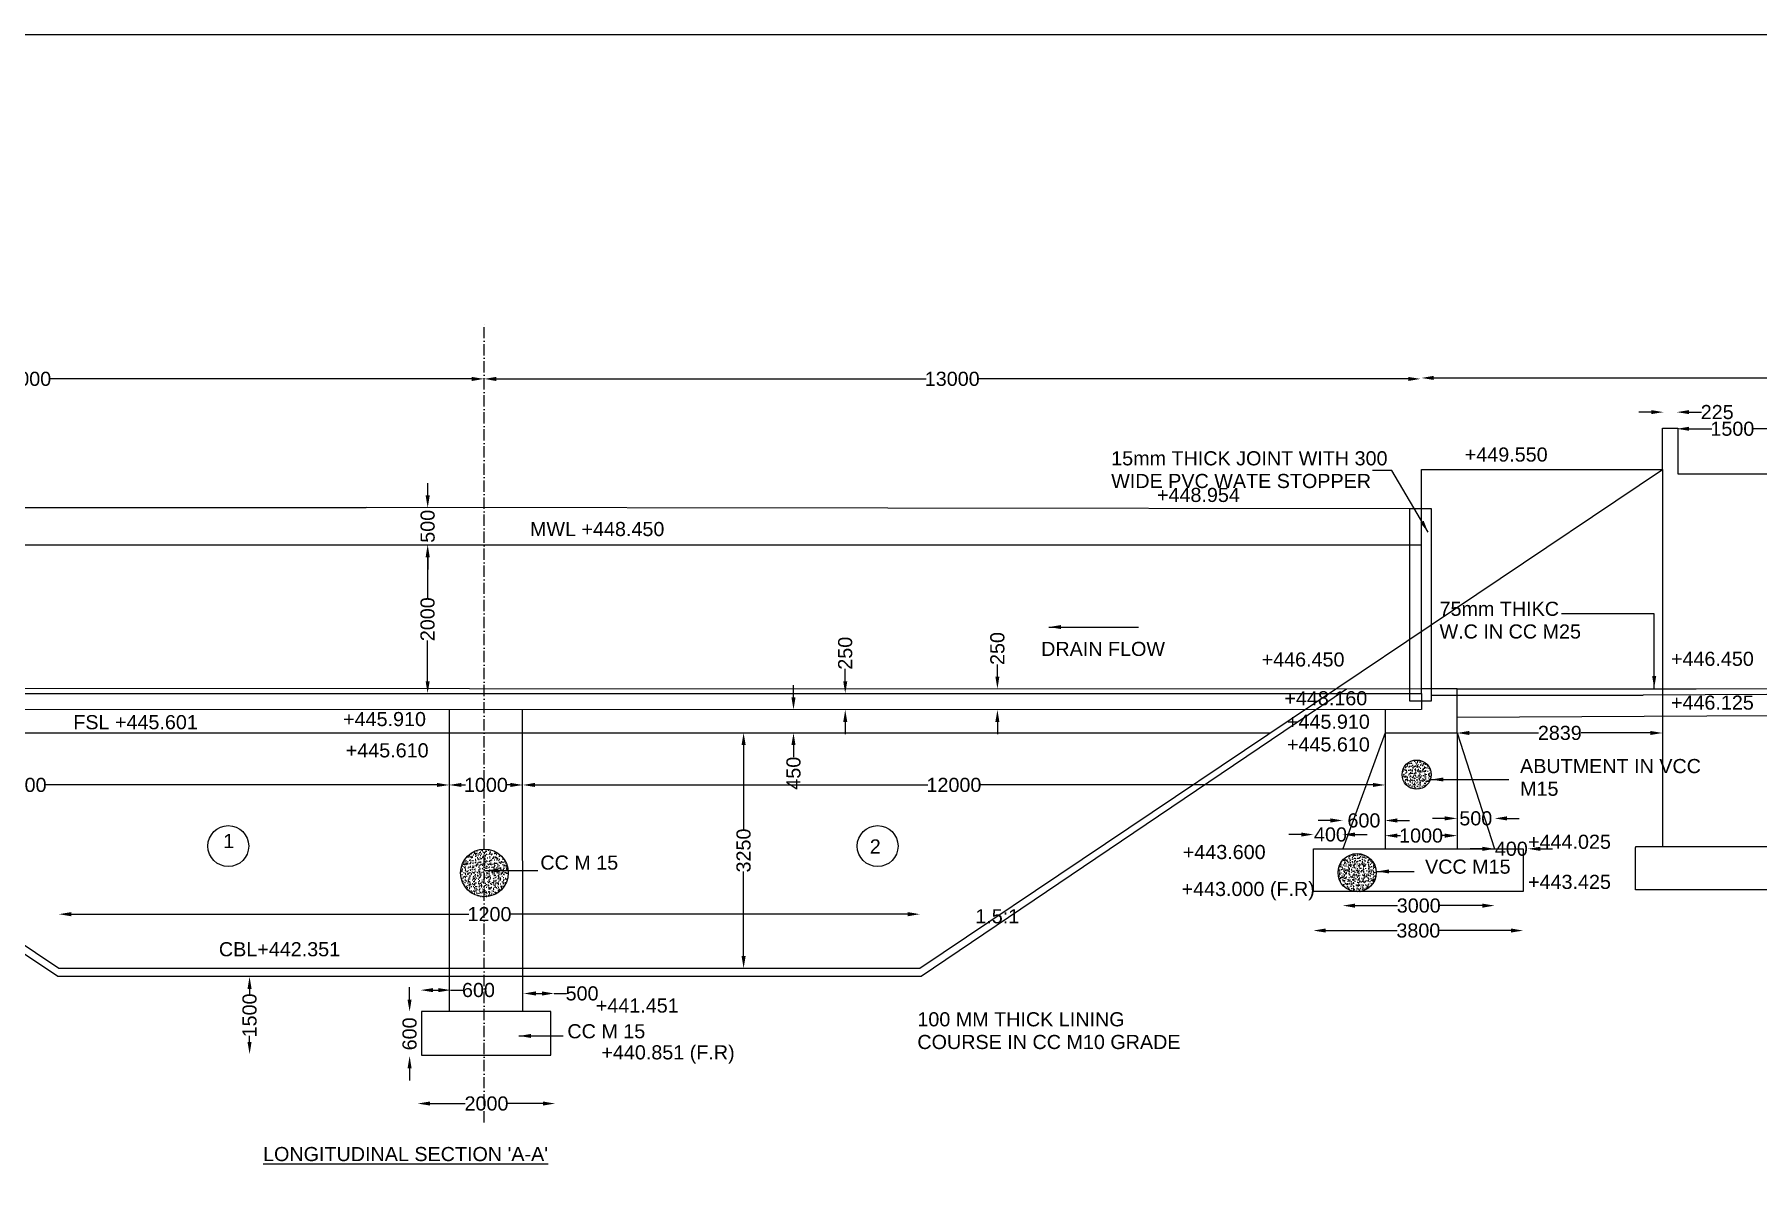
# Model space of a CAD drawing. Header units: millimetres. Extents: x 5757556 to 5765813, y 20979447 to 20984701.
# Drawn here: x 5760973 to 5762802, y 20983472 to 20984701 of the extents above; entities that cross this region are included whole.
import ezdxf

# ---------------------------------------------------------------- set-up
doc = ezdxf.new("R2010")
doc.units = ezdxf.units.MM
doc.header["$MEASUREMENT"] = 0
doc.linetypes.add('ACAD_ISO10W100', pattern=[18, 12, -3, 0, -3])
for name, color, linetype in [('DIMENSIONS', 7, 'Continuous'), ('DRAWING', 7, 'Continuous'), ('TEXT', 7, 'Continuous')]:
    doc.layers.add(name, color=color, linetype=linetype)
doc.styles.get("Standard").update_dxf_attribs({"font": 'arial.ttf', "height": 15})
doc.dimstyles.get("Standard").update_dxf_attribs({"dimtxt": 15, "dimasz": 13, "dimexe": 0.18, "dimexo": 0.0625, "dimgap": 0.09, "dimtad": 0, "dimdec": 0, "dimzin": 0, "dimdsep": 46, "dimtxsty": 'Standard', "dimcen": 0.09, "dimse1": 1, "dimse2": 1, "dimadec": 0, "dimazin": 0, "dimtfac": 1, "dimtdec": 0, "dimtofl": 0, "dimtmove": 0, "dimatfit": 3, "dimfxl": 1, "dimtolj": 1, "dimtzin": 0, "dimarcsym": 0})
pattern_1 = [(50, (0, 0), (7.172601826, -0.6275213498), [0.75, -8.25]), (355, (0, 0), (-1.3875133361, 7.521921337), [0.6, -6.6]), (100.4514, (0.598, -0.052), (5.7850938171, 6.8943954206), [0.6374019, -7.01142112]), (46.1842, (0, 2), (10.6724104863, -1.6551901433), [1.125, -12.375]), (96.6356, (0.889, 1.862), (9.3466270555, 9.741178709), [0.95610288, -10.51713]), (351.1842, (0, 2), (9.3466194513, 9.741186009), [0.9, -9.9]), (21, (1, 1.5), (5.9690705212, -4.0261889067), [0.75, -8.25]), (326, (1, 1.5), (2.4331533192, 7.2515004505), [0.6, -6.6]), (71.4514, (1.4974, 1.1645), (8.4022262858, 3.225304967), [0.6374019, -7.01142112]), (37.5, (0, 0), (0.12159855317, 3.3289385383), [0, -6.52, 0, -6.7, 0, -6.625]), (7.5, (0, 0), (2.6306953744, 3.9441171188), [0, -3.82, 0, -6.37, 0, -2.525]), (327.5, (-2.23, 0), (5.33822436172, -0.22554871734), [0, -2.5, 0, -7.8, 0, -10.35]), (317.5, (-3.23, 0), (5.8318616934, 1.0010498233), [0, -3.25, 0, -5.18, 0, -7.35])]

# ---------------------------------------------------------------- blocks, each defined once
blk = doc.blocks.new('*D12')
at = {"layer": 'Defpoints', "color": 0, "transparency": 16777216}
for p in [(5761450, 20984335), (5760472.5, 20984198.3), (5761450, 20984198.3)]:
    blk.add_point(p, dxfattribs=at)
at = {"layer": 'DIMENSIONS', "color": 0, "lineweight": -2, "transparency": 16777216}
for p, q in [((5760485.5, 20984335), (5760933.7, 20984335)), ((5761437, 20984335), (5760988.8, 20984335))]:
    blk.add_line(p, q, dxfattribs=at)
at = {"layer": 'DIMENSIONS', "color": 0, "transparency": 16777216}
for points in [[(5760485.5, 20984337.1), (5760485.5, 20984332.8), (5760472.5, 20984335)], [(5761437, 20984337.1), (5761437, 20984332.8), (5761450, 20984335)]]:
    blk.add_solid(points, dxfattribs=at)
at = {"layer": 'DIMENSIONS', "color": 0, "transparency": 16777216, "insert": (5760961.3, 20984335), "char_height": 15, "attachment_point": 5}
blk.add_mtext('\\A1;13000', dxfattribs=at)
blk = doc.blocks.new('*D13')
at = {"layer": 'Defpoints', "color": 0, "transparency": 16777216}
for p in [(5762444.3, 20984335), (5762444.3, 20984196.9), (5761450, 20984158.7)]:
    blk.add_point(p, dxfattribs=at)
at = {"layer": 'DIMENSIONS', "color": 0, "lineweight": -2, "transparency": 16777216}
for p, q in [((5761463, 20984335), (5761919.6, 20984335)), ((5762431.3, 20984335), (5761974.7, 20984335))]:
    blk.add_line(p, q, dxfattribs=at)
at = {"layer": 'DIMENSIONS', "color": 0, "transparency": 16777216}
for points in [[(5761463, 20984337.1), (5761463, 20984332.8), (5761450, 20984335)], [(5762431.3, 20984337.1), (5762431.3, 20984332.8), (5762444.3, 20984335)]]:
    blk.add_solid(points, dxfattribs=at)
at = {"layer": 'DIMENSIONS', "color": 0, "transparency": 16777216, "insert": (5761947.1, 20984335), "char_height": 15, "attachment_point": 5}
blk.add_mtext('\\A1;13000', dxfattribs=at)
blk = doc.blocks.new('*D14')
at = {"layer": 'Defpoints', "color": 0, "transparency": 16777216}
for p in [(5763532.6, 20984336), (5763532.6, 20984229.6), (5762445.3, 20984224.2)]:
    blk.add_point(p, dxfattribs=at)
at = {"layer": 'DIMENSIONS', "color": 0, "lineweight": -2, "transparency": 16777216}
for p, q in [((5762458.3, 20984336), (5762961.3, 20984336)), ((5763519.6, 20984336), (5763016.5, 20984336))]:
    blk.add_line(p, q, dxfattribs=at)
at = {"layer": 'DIMENSIONS', "color": 0, "transparency": 16777216}
for points in [[(5762458.3, 20984338.2), (5762458.3, 20984333.9), (5762445.3, 20984336)], [(5763519.6, 20984338.2), (5763519.6, 20984333.9), (5763532.6, 20984336)]]:
    blk.add_solid(points, dxfattribs=at)
at = {"layer": 'DIMENSIONS', "color": 0, "transparency": 16777216, "insert": (5762988.9, 20984336), "char_height": 15, "attachment_point": 5}
blk.add_mtext('\\A1;14450', dxfattribs=at)
blk = doc.blocks.new('*D21')
at = {"layer": 'Defpoints', "color": 0, "transparency": 16777216}
for p in [(5762361.7, 20983836), (5762523, 20983836), (5762523, 20983775.7)]:
    blk.add_point(p, dxfattribs=at)
at = {"layer": 'DIMENSIONS', "color": 0, "lineweight": -2, "transparency": 16777216}
for p, q in [((5762374.7, 20983775.7), (5762419.9, 20983775.7)), ((5762510, 20983775.7), (5762464.8, 20983775.7))]:
    blk.add_line(p, q, dxfattribs=at)
at = {"layer": 'DIMENSIONS', "color": 0, "transparency": 16777216}
for points in [[(5762374.7, 20983777.8), (5762374.7, 20983773.5), (5762361.7, 20983775.7)], [(5762510, 20983777.8), (5762510, 20983773.5), (5762523, 20983775.7)]]:
    blk.add_solid(points, dxfattribs=at)
at = {"layer": 'DIMENSIONS', "color": 0, "transparency": 16777216, "insert": (5762442.4, 20983775.7), "char_height": 15, "attachment_point": 5}
blk.add_mtext('\\A1;3000', dxfattribs=at)
blk = doc.blocks.new('*D22')
at = {"layer": 'Defpoints', "color": 0, "transparency": 16777216}
for p in [(5762330.6, 20983790.6), (5762553.3, 20983790.6), (5762553.3, 20983749.2)]:
    blk.add_point(p, dxfattribs=at)
at = {"layer": 'DIMENSIONS', "color": 0, "lineweight": -2, "transparency": 16777216}
for p, q in [((5762343.6, 20983749.2), (5762419.5, 20983749.2)), ((5762540.3, 20983749.2), (5762464.4, 20983749.2))]:
    blk.add_line(p, q, dxfattribs=at)
at = {"layer": 'DIMENSIONS', "color": 0, "transparency": 16777216}
for points in [[(5762343.6, 20983751.4), (5762343.6, 20983747.1), (5762330.6, 20983749.2)], [(5762540.3, 20983751.4), (5762540.3, 20983747.1), (5762553.3, 20983749.2)]]:
    blk.add_solid(points, dxfattribs=at)
at = {"layer": 'DIMENSIONS', "color": 0, "transparency": 16777216, "insert": (5762442, 20983749.2), "char_height": 15, "attachment_point": 5}
blk.add_mtext('\\A1;3800', dxfattribs=at)
blk = doc.blocks.new('*D23')
at = {"layer": 'Defpoints', "color": 0, "transparency": 16777216}
for p in [(5762361.7, 20983851.2), (5762330.6, 20983836), (5762361.7, 20983836)]:
    blk.add_point(p, dxfattribs=at)
at = {"layer": 'DIMENSIONS', "color": 0, "lineweight": -2, "transparency": 16777216}
for p, q in [((5762317.6, 20983851.2), (5762304.6, 20983851.2)), ((5762374.7, 20983851.2), (5762387.7, 20983851.2))]:
    blk.add_line(p, q, dxfattribs=at)
at = {"layer": 'DIMENSIONS', "color": 0, "transparency": 16777216}
for points in [[(5762317.6, 20983853.3), (5762317.6, 20983849), (5762330.6, 20983851.2)], [(5762374.7, 20983853.3), (5762374.7, 20983849), (5762361.7, 20983851.2)]]:
    blk.add_solid(points, dxfattribs=at)
at = {"layer": 'DIMENSIONS', "color": 0, "transparency": 16777216, "insert": (5762348.7, 20983851.2), "char_height": 15, "attachment_point": 5}
blk.add_mtext('\\A1;400', dxfattribs=at)
blk = doc.blocks.new('*D24')
at = {"layer": 'Defpoints', "color": 0, "transparency": 16777216}
for p in [(5762406.7, 20983866.1), (5762361.7, 20983836), (5762406.7, 20983836)]:
    blk.add_point(p, dxfattribs=at)
at = {"layer": 'DIMENSIONS', "color": 0, "lineweight": -2, "transparency": 16777216}
for p, q in [((5762348.7, 20983866.1), (5762335.7, 20983866.1)), ((5762419.7, 20983866.1), (5762432.7, 20983866.1))]:
    blk.add_line(p, q, dxfattribs=at)
at = {"layer": 'DIMENSIONS', "color": 0, "transparency": 16777216}
for points in [[(5762348.7, 20983868.3), (5762348.7, 20983863.9), (5762361.7, 20983866.1)], [(5762419.7, 20983868.3), (5762419.7, 20983863.9), (5762406.7, 20983866.1)]]:
    blk.add_solid(points, dxfattribs=at)
at = {"layer": 'DIMENSIONS', "color": 0, "transparency": 16777216, "insert": (5762384.2, 20983866.1), "char_height": 15, "attachment_point": 5}
blk.add_mtext('\\A1;600', dxfattribs=at)
blk = doc.blocks.new('*D25')
at = {"layer": 'Defpoints', "color": 0, "transparency": 16777216}
for p in [(5762483.1, 20983850), (5762406.7, 20983836), (5762483.1, 20983836)]:
    blk.add_point(p, dxfattribs=at)
at = {"layer": 'DIMENSIONS', "color": 0, "lineweight": -2, "transparency": 16777216}
for p, q in [((5762419.7, 20983850), (5762423.1, 20983850)), ((5762470.1, 20983850), (5762466.6, 20983850))]:
    blk.add_line(p, q, dxfattribs=at)
at = {"layer": 'DIMENSIONS', "color": 0, "transparency": 16777216}
for points in [[(5762419.7, 20983852.2), (5762419.7, 20983847.8), (5762406.7, 20983850)], [(5762470.1, 20983852.2), (5762470.1, 20983847.8), (5762483.1, 20983850)]]:
    blk.add_solid(points, dxfattribs=at)
at = {"layer": 'DIMENSIONS', "color": 0, "transparency": 16777216, "insert": (5762444.9, 20983850), "char_height": 15, "attachment_point": 5}
blk.add_mtext('\\A1;1000', dxfattribs=at)
blk = doc.blocks.new('*D26')
at = {"layer": 'Defpoints', "color": 0, "transparency": 16777216}
for p in [(5762523, 20983868.3), (5762483.1, 20983836), (5762523, 20983836)]:
    blk.add_point(p, dxfattribs=at)
at = {"layer": 'DIMENSIONS', "color": 0, "lineweight": -2, "transparency": 16777216}
for p, q in [((5762470.1, 20983868.3), (5762457.1, 20983868.3)), ((5762536, 20983868.3), (5762549, 20983868.3))]:
    blk.add_line(p, q, dxfattribs=at)
at = {"layer": 'DIMENSIONS', "color": 0, "transparency": 16777216}
for points in [[(5762470.1, 20983870.5), (5762470.1, 20983866.2), (5762483.1, 20983868.3)], [(5762536, 20983870.5), (5762536, 20983866.2), (5762523, 20983868.3)]]:
    blk.add_solid(points, dxfattribs=at)
at = {"layer": 'DIMENSIONS', "color": 0, "transparency": 16777216, "insert": (5762503, 20983868.3), "char_height": 15, "attachment_point": 5}
blk.add_mtext('\\A1;500', dxfattribs=at)
blk = doc.blocks.new('*D27')
at = {"layer": 'Defpoints', "color": 0, "transparency": 16777216}
for p in [(5762523, 20983836), (5762558.5, 20983836), (5762558.5, 20983836)]:
    blk.add_point(p, dxfattribs=at)
at = {"layer": 'DIMENSIONS', "color": 0, "lineweight": -2, "transparency": 16777216}
for p, q in [((5762510, 20983836), (5762497, 20983836)), ((5762571.5, 20983836), (5762584.5, 20983836))]:
    blk.add_line(p, q, dxfattribs=at)
at = {"layer": 'DIMENSIONS', "color": 0, "transparency": 16777216}
for points in [[(5762510, 20983838.2), (5762510, 20983833.8), (5762523, 20983836)], [(5762571.5, 20983838.2), (5762571.5, 20983833.8), (5762558.5, 20983836)]]:
    blk.add_solid(points, dxfattribs=at)
at = {"layer": 'DIMENSIONS', "color": 0, "transparency": 16777216, "insert": (5762540.7, 20983836), "char_height": 15, "attachment_point": 5}
blk.add_mtext('\\A1;400', dxfattribs=at)
blk = doc.blocks.new('*D28')
at = {"layer": 'Defpoints', "color": 0, "transparency": 16777216}
for p in [(5762483.1, 20983959), (5762701.3, 20983959), (5762701.3, 20983959)]:
    blk.add_point(p, dxfattribs=at)
at = {"layer": 'DIMENSIONS', "color": 0, "lineweight": -2, "transparency": 16777216}
for p, q in [((5762496.1, 20983959), (5762569.6, 20983959)), ((5762688.3, 20983959), (5762614.8, 20983959))]:
    blk.add_line(p, q, dxfattribs=at)
at = {"layer": 'DIMENSIONS', "color": 0, "transparency": 16777216}
for points in [[(5762496.1, 20983961.2), (5762496.1, 20983956.9), (5762483.1, 20983959)], [(5762688.3, 20983961.2), (5762688.3, 20983956.9), (5762701.3, 20983959)]]:
    blk.add_solid(points, dxfattribs=at)
at = {"layer": 'DIMENSIONS', "color": 0, "transparency": 16777216, "insert": (5762592.2, 20983959), "char_height": 15, "attachment_point": 5}
blk.add_mtext('\\A1;2839', dxfattribs=at)
blk = doc.blocks.new('*D29')
at = {"layer": 'Defpoints', "color": 0, "transparency": 16777216}
for p in [(5761491.1, 20983903.8), (5761491.1, 20983903.8), (5762406.7, 20983904)]:
    blk.add_point(p, dxfattribs=at)
at = {"layer": 'DIMENSIONS', "color": 0, "lineweight": -2, "transparency": 16777216}
for p, q in [((5761504.1, 20983903.8), (5761921.3, 20983903.8)), ((5762393.7, 20983903.8), (5761976.4, 20983903.8))]:
    blk.add_line(p, q, dxfattribs=at)
at = {"layer": 'DIMENSIONS', "color": 0, "transparency": 16777216}
for points in [[(5761504.1, 20983906), (5761504.1, 20983901.7), (5761491.1, 20983903.8)], [(5762393.7, 20983906), (5762393.7, 20983901.7), (5762406.7, 20983903.8)]]:
    blk.add_solid(points, dxfattribs=at)
at = {"layer": 'DIMENSIONS', "color": 0, "transparency": 16777216, "insert": (5761948.9, 20983903.8), "char_height": 15, "attachment_point": 5}
blk.add_mtext('\\A1;12000', dxfattribs=at)
blk = doc.blocks.new('*D30')
at = {"layer": 'Defpoints', "color": 0, "transparency": 16777216}
for p in [(5761413, 20983903.8), (5761413, 20983903.8), (5761491.1, 20983903.8)]:
    blk.add_point(p, dxfattribs=at)
at = {"layer": 'DIMENSIONS', "color": 0, "lineweight": -2, "transparency": 16777216}
for p, q in [((5761426, 20983903.8), (5761430.3, 20983903.8)), ((5761478.1, 20983903.8), (5761473.8, 20983903.8))]:
    blk.add_line(p, q, dxfattribs=at)
at = {"layer": 'DIMENSIONS', "color": 0, "transparency": 16777216}
for points in [[(5761426, 20983906), (5761426, 20983901.7), (5761413, 20983903.8)], [(5761478.1, 20983906), (5761478.1, 20983901.7), (5761491.1, 20983903.8)]]:
    blk.add_solid(points, dxfattribs=at)
at = {"layer": 'DIMENSIONS', "color": 0, "transparency": 16777216, "insert": (5761452, 20983903.8), "char_height": 15, "attachment_point": 5}
blk.add_mtext('\\A1;1000', dxfattribs=at)
blk = doc.blocks.new('*D31')
at = {"layer": 'Defpoints', "color": 0, "transparency": 16777216}
for p in [(5760499.8, 20983903.8), (5760499.8, 20983903.8), (5761413, 20983903.8)]:
    blk.add_point(p, dxfattribs=at)
at = {"layer": 'DIMENSIONS', "color": 0, "lineweight": -2, "transparency": 16777216}
for p, q in [((5760512.8, 20983903.8), (5760928.8, 20983903.8)), ((5761400, 20983903.8), (5760984, 20983903.8))]:
    blk.add_line(p, q, dxfattribs=at)
at = {"layer": 'DIMENSIONS', "color": 0, "transparency": 16777216}
for points in [[(5760512.8, 20983906), (5760512.8, 20983901.7), (5760499.8, 20983903.8)], [(5761400, 20983906), (5761400, 20983901.7), (5761413, 20983903.8)]]:
    blk.add_solid(points, dxfattribs=at)
at = {"layer": 'DIMENSIONS', "color": 0, "transparency": 16777216, "insert": (5760956.4, 20983903.8), "char_height": 15, "attachment_point": 5}
blk.add_mtext('\\A1;12000', dxfattribs=at)
blk = doc.blocks.new('*D142')
at = {"layer": 'Defpoints', "color": 0, "transparency": 16777216}
for p in [(5761912.8, 20983766.6), (5760998.7, 20983709.2), (5761912.8, 20983709.2)]:
    blk.add_point(p, dxfattribs=at)
at = {"layer": 'DIMENSIONS', "color": 0, "lineweight": -2, "transparency": 16777216}
for p, q in [((5761011.7, 20983766.6), (5761434, 20983766.6)), ((5761899.8, 20983766.6), (5761477.5, 20983766.6))]:
    blk.add_line(p, q, dxfattribs=at)
at = {"layer": 'DIMENSIONS', "color": 0, "transparency": 16777216}
for points in [[(5761011.7, 20983768.8), (5761011.7, 20983764.4), (5760998.7, 20983766.6)], [(5761899.8, 20983768.8), (5761899.8, 20983764.4), (5761912.8, 20983766.6)]]:
    blk.add_solid(points, dxfattribs=at)
at = {"layer": 'DIMENSIONS', "color": 0, "transparency": 16777216, "insert": (5761455.8, 20983766.6), "char_height": 15, "attachment_point": 5}
blk.add_mtext('\\A1;1200', dxfattribs=at)
blk = doc.blocks.new('*D143')
at = {"layer": 'Defpoints', "color": 0, "transparency": 16777216}
for p in [(5761816.6, 20983959.2), (5761725.6, 20983709.2), (5761816.6, 20983709.2)]:
    blk.add_point(p, dxfattribs=at)
at = {"layer": 'DIMENSIONS', "color": 0, "lineweight": -2, "transparency": 16777216}
for p, q in [((5761725.6, 20983946.2), (5761725.6, 20983856.7)), ((5761725.6, 20983722.2), (5761725.6, 20983811.8))]:
    blk.add_line(p, q, dxfattribs=at)
at = {"layer": 'DIMENSIONS', "color": 0, "transparency": 16777216}
for points in [[(5761723.4, 20983946.2), (5761727.8, 20983946.2), (5761725.6, 20983959.2)], [(5761723.4, 20983722.2), (5761727.8, 20983722.2), (5761725.6, 20983709.2)]]:
    blk.add_solid(points, dxfattribs=at)
at = {"layer": 'DIMENSIONS', "color": 0, "transparency": 16777216, "insert": (5761725.6, 20983834.2), "char_height": 15, "attachment_point": 5, "rotation": 90}
blk.add_mtext('\\A1;3250', dxfattribs=at)
blk = doc.blocks.new('*D144')
at = {"layer": 'Defpoints', "color": 0, "transparency": 16777216}
for p in [(5761779.4, 20983983.7), (5761778.6, 20983959.2), (5761779.4, 20983959.2)]:
    blk.add_point(p, dxfattribs=at)
at = {"layer": 'DIMENSIONS', "color": 0, "lineweight": -2, "transparency": 16777216}
for p, q in [((5761778.6, 20983996.7), (5761778.6, 20984009.7)), ((5761778.6, 20983946.2), (5761778.6, 20983933.2))]:
    blk.add_line(p, q, dxfattribs=at)
at = {"layer": 'DIMENSIONS', "color": 0, "transparency": 16777216}
for points in [[(5761776.4, 20983996.7), (5761780.7, 20983996.7), (5761778.6, 20983983.7)], [(5761776.4, 20983946.2), (5761780.7, 20983946.2), (5761778.6, 20983959.2)]]:
    blk.add_solid(points, dxfattribs=at)
at = {"layer": 'DIMENSIONS', "color": 0, "transparency": 16777216, "insert": (5761778.6, 20983916.3), "char_height": 15, "attachment_point": 5, "rotation": 90}
blk.add_mtext('\\A1;450', dxfattribs=at)
blk = doc.blocks.new('*D145')
at = {"layer": 'Defpoints', "color": 0, "transparency": 16777216}
for p in [(5761833.5, 20984001), (5761833.5, 20984001), (5761833.5, 20983983.7)]:
    blk.add_point(p, dxfattribs=at)
at = {"layer": 'DIMENSIONS', "color": 0, "lineweight": -2, "transparency": 16777216}
for p, q in [((5761833.5, 20984014), (5761833.5, 20984027)), ((5761833.5, 20983970.7), (5761833.5, 20983957.7))]:
    blk.add_line(p, q, dxfattribs=at)
at = {"layer": 'DIMENSIONS', "color": 0, "transparency": 16777216}
for points in [[(5761831.4, 20984014), (5761835.7, 20984014), (5761833.5, 20984001)], [(5761831.4, 20983970.7), (5761835.7, 20983970.7), (5761833.5, 20983983.7)]]:
    blk.add_solid(points, dxfattribs=at)
at = {"layer": 'DIMENSIONS', "color": 0, "transparency": 16777216, "insert": (5761833.5, 20984043.7), "char_height": 15, "attachment_point": 5, "rotation": 90}
blk.add_mtext('\\A1;250', dxfattribs=at)
blk = doc.blocks.new('*D146')
at = {"layer": 'Defpoints', "color": 0, "transparency": 16777216}
for p in [(5761995.1, 20984005.9), (5761995.1, 20984005.9), (5761995.6, 20983983.7)]:
    blk.add_point(p, dxfattribs=at)
at = {"layer": 'DIMENSIONS', "color": 0, "lineweight": -2, "transparency": 16777216}
for p, q in [((5761995.1, 20984018.9), (5761995.1, 20984031.9)), ((5761995.1, 20983970.7), (5761995.1, 20983957.7))]:
    blk.add_line(p, q, dxfattribs=at)
at = {"layer": 'DIMENSIONS', "color": 0, "transparency": 16777216}
for points in [[(5761992.9, 20984018.9), (5761997.2, 20984018.9), (5761995.1, 20984005.9)], [(5761992.9, 20983970.7), (5761997.2, 20983970.7), (5761995.1, 20983983.7)]]:
    blk.add_solid(points, dxfattribs=at)
at = {"layer": 'DIMENSIONS', "color": 0, "transparency": 16777216, "insert": (5761995.1, 20984048.7), "char_height": 15, "attachment_point": 5, "rotation": 90}
blk.add_mtext('\\A1;250', dxfattribs=at)
blk = doc.blocks.new('*D147')
at = {"layer": 'Defpoints', "color": 0, "transparency": 16777216}
for p in [(5761390.1, 20984158.7), (5761390.1, 20984001), (5761390.1, 20984001)]:
    blk.add_point(p, dxfattribs=at)
at = {"layer": 'DIMENSIONS', "color": 0, "lineweight": -2, "transparency": 16777216}
for p, q in [((5761390.1, 20984145.7), (5761390.1, 20984102.4)), ((5761390.1, 20984014), (5761390.1, 20984057.2))]:
    blk.add_line(p, q, dxfattribs=at)
at = {"layer": 'DIMENSIONS', "color": 0, "transparency": 16777216}
for points in [[(5761388, 20984145.7), (5761392.3, 20984145.7), (5761390.1, 20984158.7)], [(5761388, 20984014), (5761392.3, 20984014), (5761390.1, 20984001)]]:
    blk.add_solid(points, dxfattribs=at)
at = {"layer": 'DIMENSIONS', "color": 0, "transparency": 16777216, "insert": (5761390.1, 20984079.8), "char_height": 15, "attachment_point": 5, "rotation": 90}
blk.add_mtext('\\A1;2000', dxfattribs=at)
blk = doc.blocks.new('*D148')
at = {"layer": 'Defpoints', "color": 0, "transparency": 16777216}
for p in [(5761390.2, 20984198.2), (5761390.2, 20984198.2), (5761390.1, 20984158.7)]:
    blk.add_point(p, dxfattribs=at)
at = {"layer": 'DIMENSIONS', "color": 0, "lineweight": -2, "transparency": 16777216}
for p, q in [((5761390.2, 20984211.2), (5761390.2, 20984224.2)), ((5761390.2, 20984145.7), (5761390.2, 20984132.7))]:
    blk.add_line(p, q, dxfattribs=at)
at = {"layer": 'DIMENSIONS', "color": 0, "transparency": 16777216}
for points in [[(5761388, 20984211.2), (5761392.4, 20984211.2), (5761390.2, 20984198.2)], [(5761388, 20984145.7), (5761392.4, 20984145.7), (5761390.2, 20984158.7)]]:
    blk.add_solid(points, dxfattribs=at)
at = {"layer": 'DIMENSIONS', "color": 0, "transparency": 16777216, "insert": (5761390.2, 20984178.5), "char_height": 15, "attachment_point": 5, "rotation": 90}
blk.add_mtext('\\A1;500', dxfattribs=at)
blk = doc.blocks.new('*D151')
at = {"layer": 'Defpoints', "color": 0, "transparency": 16777216}
for p in [(5762716.5, 20984299.7), (5762702.2, 20984282.6), (5762716.5, 20984282.6)]:
    blk.add_point(p, dxfattribs=at)
at = {"layer": 'DIMENSIONS', "color": 0, "lineweight": -2, "transparency": 16777216}
for p, q in [((5762689.2, 20984299.7), (5762676.2, 20984299.7)), ((5762729.5, 20984299.7), (5762742.5, 20984299.7))]:
    blk.add_line(p, q, dxfattribs=at)
at = {"layer": 'DIMENSIONS', "color": 0, "transparency": 16777216}
for points in [[(5762689.2, 20984301.9), (5762689.2, 20984297.6), (5762702.2, 20984299.7)], [(5762729.5, 20984301.9), (5762729.5, 20984297.6), (5762716.5, 20984299.7)]]:
    blk.add_solid(points, dxfattribs=at)
at = {"layer": 'DIMENSIONS', "color": 0, "transparency": 16777216, "insert": (5762759.3, 20984299.7), "char_height": 15, "attachment_point": 5}
blk.add_mtext('\\A1;225', dxfattribs=at)
blk = doc.blocks.new('*D152')
at = {"layer": 'Defpoints', "color": 0, "transparency": 16777216}
for p in [(5762716.5, 20984282.4), (5762834.3, 20984282.4), (5762834.3, 20984282)]:
    blk.add_point(p, dxfattribs=at)
at = {"layer": 'DIMENSIONS', "color": 0, "lineweight": -2, "transparency": 16777216}
for p, q in [((5762729.5, 20984282), (5762753.6, 20984282)), ((5762821.3, 20984282), (5762797.1, 20984282))]:
    blk.add_line(p, q, dxfattribs=at)
at = {"layer": 'DIMENSIONS', "color": 0, "transparency": 16777216}
for points in [[(5762729.5, 20984284.2), (5762729.5, 20984279.9), (5762716.5, 20984282)], [(5762821.3, 20984284.2), (5762821.3, 20984279.9), (5762834.3, 20984282)]]:
    blk.add_solid(points, dxfattribs=at)
at = {"layer": 'DIMENSIONS', "color": 0, "transparency": 16777216, "insert": (5762775.4, 20984282), "char_height": 15, "attachment_point": 5}
blk.add_mtext('\\A1;1500', dxfattribs=at)
blk = doc.blocks.new('*D154')
at = {"layer": 'Defpoints', "color": 0, "transparency": 16777216}
for p in [(5761411.8, 20983700.3), (5761201.1, 20983617.9), (5761411.8, 20983617.9)]:
    blk.add_point(p, dxfattribs=at)
at = {"layer": 'DIMENSIONS', "color": 0, "lineweight": -2, "transparency": 16777216}
for p, q in [((5761201.1, 20983687.3), (5761201.1, 20983680.9)), ((5761201.1, 20983630.9), (5761201.1, 20983637.3))]:
    blk.add_line(p, q, dxfattribs=at)
at = {"layer": 'DIMENSIONS', "color": 0, "transparency": 16777216}
for points in [[(5761198.9, 20983687.3), (5761203.2, 20983687.3), (5761201.1, 20983700.3)], [(5761198.9, 20983630.9), (5761203.2, 20983630.9), (5761201.1, 20983617.9)]]:
    blk.add_solid(points, dxfattribs=at)
at = {"layer": 'DIMENSIONS', "color": 0, "transparency": 16777216, "insert": (5761201.1, 20983659.1), "char_height": 15, "attachment_point": 5, "rotation": 90}
blk.add_mtext('\\A1;1500', dxfattribs=at)
blk = doc.blocks.new('*D155')
at = {"layer": 'Defpoints', "color": 0, "transparency": 16777216}
for p in [(5761414.5, 20983686), (5761382.8, 20983662.3), (5761414.5, 20983662.3)]:
    blk.add_point(p, dxfattribs=at)
at = {"layer": 'DIMENSIONS', "color": 0, "lineweight": -2, "transparency": 16777216}
for p, q in [((5761395.8, 20983686), (5761401.5, 20983686)), ((5761414.5, 20983686), (5761427.5, 20983686))]:
    blk.add_line(p, q, dxfattribs=at)
at = {"layer": 'DIMENSIONS', "color": 0, "transparency": 16777216}
for points in [[(5761395.8, 20983688.1), (5761395.8, 20983683.8), (5761382.8, 20983686)], [(5761401.5, 20983688.1), (5761401.5, 20983683.8), (5761414.5, 20983686)]]:
    blk.add_solid(points, dxfattribs=at)
at = {"layer": 'DIMENSIONS', "color": 0, "transparency": 16777216, "insert": (5761444.1, 20983686), "char_height": 15, "attachment_point": 5}
blk.add_mtext('\\A1;600', dxfattribs=at)
blk = doc.blocks.new('*D156')
at = {"layer": 'Defpoints', "color": 0, "transparency": 16777216}
for p in [(5761382.8, 20983663), (5761371, 20983616), (5761382.8, 20983616)]:
    blk.add_point(p, dxfattribs=at)
at = {"layer": 'DIMENSIONS', "color": 0, "lineweight": -2, "transparency": 16777216}
for p, q in [((5761371, 20983676), (5761371, 20983689)), ((5761371, 20983603), (5761371, 20983590))]:
    blk.add_line(p, q, dxfattribs=at)
at = {"layer": 'DIMENSIONS', "color": 0, "transparency": 16777216}
for points in [[(5761368.8, 20983676), (5761373.1, 20983676), (5761371, 20983663)], [(5761368.8, 20983603), (5761373.1, 20983603), (5761371, 20983616)]]:
    blk.add_solid(points, dxfattribs=at)
at = {"layer": 'DIMENSIONS', "color": 0, "transparency": 16777216, "insert": (5761371, 20983639.5), "char_height": 15, "attachment_point": 5, "rotation": 90}
blk.add_mtext('\\A1;600', dxfattribs=at)
blk = doc.blocks.new('*D157')
at = {"layer": 'Defpoints', "color": 0, "transparency": 16777216}
for p in [(5761524.5, 20983682.4), (5761492.1, 20983662.6), (5761524.5, 20983662.6)]:
    blk.add_point(p, dxfattribs=at)
at = {"layer": 'DIMENSIONS', "color": 0, "lineweight": -2, "transparency": 16777216}
for p, q in [((5761505.1, 20983682.4), (5761511.5, 20983682.4)), ((5761524.5, 20983682.4), (5761537.5, 20983682.4))]:
    blk.add_line(p, q, dxfattribs=at)
at = {"layer": 'DIMENSIONS', "color": 0, "transparency": 16777216}
for points in [[(5761505.1, 20983684.6), (5761505.1, 20983680.2), (5761492.1, 20983682.4)], [(5761511.5, 20983684.6), (5761511.5, 20983680.2), (5761524.5, 20983682.4)]]:
    blk.add_solid(points, dxfattribs=at)
at = {"layer": 'DIMENSIONS', "color": 0, "transparency": 16777216, "insert": (5761554.1, 20983682.4), "char_height": 15, "attachment_point": 5}
blk.add_mtext('\\A1;500', dxfattribs=at)
blk = doc.blocks.new('*D158')
at = {"layer": 'Defpoints', "color": 0, "transparency": 16777216}
for p in [(5761379.6, 20983615.8), (5761525.5, 20983615.8), (5761525.5, 20983565.5)]:
    blk.add_point(p, dxfattribs=at)
at = {"layer": 'DIMENSIONS', "color": 0, "lineweight": -2, "transparency": 16777216}
for p, q in [((5761392.6, 20983565.5), (5761430, 20983565.5)), ((5761512.5, 20983565.5), (5761475.2, 20983565.5))]:
    blk.add_line(p, q, dxfattribs=at)
at = {"layer": 'DIMENSIONS', "color": 0, "transparency": 16777216}
for points in [[(5761392.6, 20983567.7), (5761392.6, 20983563.4), (5761379.6, 20983565.5)], [(5761512.5, 20983567.7), (5761512.5, 20983563.4), (5761525.5, 20983565.5)]]:
    blk.add_solid(points, dxfattribs=at)
at = {"layer": 'DIMENSIONS', "color": 0, "transparency": 16777216, "insert": (5761452.6, 20983565.5), "char_height": 15, "attachment_point": 5}
blk.add_mtext('\\A1;2000', dxfattribs=at)

msp = doc.modelspace()

# ---------------------------------------------------------------- hatches: boundary and pattern name
at = {"layer": 'DIMENSIONS'}
h = msp.add_hatch(dxfattribs=at)
h.set_pattern_fill('AR-CONC', color=0, style=0)
h.set_pattern_definition(pattern_1)
h.paths.add_polyline_path([(5762455.7, 20983914.8, 1), (5762424.7, 20983914.8, 1)])
h.paths.add_polyline_path([(5762356.8, 20983810.7, 0.379914), (5762374.6, 20983790.6), (5762379.4, 20983790.6, 0.379914), (5762397.3, 20983810.7, 1)])
h = msp.add_hatch(dxfattribs=at)
h.set_pattern_fill('AR-CONC', color=0, style=0)
h.set_pattern_definition(pattern_1)
h.paths.add_polyline_path([(5761450, 20983835.6), (5761450, 20983785.1, 0.420125), (5761475.8, 20983810.4, 0.420125)])
h.paths.add_polyline_path([(5761450, 20983835.6, 0.408326), (5761425.2, 20983810.4, 0.408326), (5761450, 20983785.1)])

# ---------------------------------------------------------------- linework, layer by layer
at = {"layer": 'DIMENSIONS', "color": 0}
msp.add_lwpolyline([(5765813.5, 20979446.8), (5757556.1, 20979446.8), (5757556.1, 20984700.8), (5765813.5, 20984700.8)], close=True, dxfattribs=at)
for centre, radius in [((5762440.2, 20983914.8), 15.5), ((5761178.5, 20983838.9), 21.7), ((5761867.9, 20983838.9), 21.7), ((5761450.5, 20983810.4), 25.3), ((5762377, 20983810.7), 20.3)]:
    msp.add_circle(centre, radius, dxfattribs=at)
at = {"layer": 'DRAWING', "color": 0, "linetype": 'ACAD_ISO10W100'}
msp.add_lwpolyline([(5761450, 20983545.5), (5761450, 20984395.2)], dxfattribs=at)
at = {"layer": 'DRAWING', "color": 0}
for points in [[(5760423.5, 20984006.5), (5762445.3, 20984005.8), (5762445.3, 20984238.8), (5762701.3, 20984238.8), (5762701.3, 20984282.7), (5762717.6, 20984282.7), (5762717.6, 20984234.2), (5762833, 20984234.2), (5762833, 20984283.2), (5762850.5, 20984283.2), (5762850.5, 20983838.2), (5763631.3, 20983841.8), (5763631.3, 20983795), (5763402.4, 20983795), (5763402.2, 20983840.7)], [(5762483.1, 20983975.7), (5763476.6, 20983981.1), (5763498.9, 20983918), (5763532.6, 20983918), (5763532.6, 20984282.8), (5762904.2, 20984282.8), (5762850.5, 20984240.6), (5762881, 20984225.9), (5763532.6, 20984229.6)], [(5760218.6, 20984232.9), (5760998.7, 20983709.2), (5761912.8, 20983709.2), (5762701.3, 20984238.8)], [(5762701.3, 20984238.8), (5762701.3, 20983838.2)], [(5760472.5, 20984198.3), (5761324.7, 20984198.3)], [(5762432.7, 20984196.9), (5761324.7, 20984198.3)], [(5760460.4, 20984158.7), (5761165.5, 20984158.7)], [(5761165.5, 20984158.7), (5762445.3, 20984158.7)], [(5762736.9, 20984005.8), (5763532.6, 20984009.1), (5764295.2, 20984012.8), (5764295.2, 20983978)], [(5760423.5, 20984001), (5762445.3, 20984001), (5762445.3, 20984005.8)], [(5762445.3, 20984001), (5762445.3, 20983983.8), (5760499.8, 20983983.5)], [(5760549.2, 20984001), (5760997.5, 20983700.9), (5761914.2, 20983700.9), (5762365.8, 20984005.8)], [(5762406.7, 20983983.8), (5762406.7, 20983959), (5762483.1, 20983959), (5762483.1, 20984005.8), (5762445.3, 20984005.8)], [(5762455.9, 20983999), (5762680.6, 20983999)], [(5762483.1, 20984005.8), (5762736.9, 20984005.8)], [(5763534.8, 20984003.9), (5762680.6, 20983999)], [(5761413, 20983983.6), (5761413, 20983663.2), (5761383.6, 20983663.2), (5761383.6, 20983616.8), (5761521, 20983616.8), (5761521, 20983663.2), (5761413, 20983663.2)], [(5761491.1, 20983663.2), (5761491, 20983983.7)], [(5760626.3, 20983959.2), (5762285.1, 20983959.2)], [(5762406.7, 20983959), (5762361.7, 20983836)], [(5762406.7, 20983959), (5762406.7, 20983836)], [(5762483.1, 20983959), (5762523, 20983836)], [(5762483.1, 20983959), (5762483.1, 20983836)], [(5762850.5, 20983838.2), (5762672.7, 20983838.2), (5762672.7, 20983837.3)], [(5762883.1, 20983792.3), (5762672.7, 20983792.3), (5762672.7, 20983837.3)]]:
    msp.add_lwpolyline(points, dxfattribs=at)
for points in [[(5762432.7, 20983993), (5762455.9, 20983993), (5762455.9, 20984196.9), (5762432.7, 20984196.9)], [(5762330.6, 20983836), (5762553.3, 20983836), (5762553.3, 20983790.6), (5762330.6, 20983790.6)]]:
    msp.add_lwpolyline(points, close=True, dxfattribs=at)

# ---------------------------------------------------------------- texts
at = {"layer": 'DIMENSIONS', "color": 0}
msp.add_text("%%ULONGITUDINAL SECTION 'A-A'", height=15, dxfattribs=at).set_placement((5761215.4, 20983504.4))
at = {"layer": 'TEXT', "color": 0}
for s, p in [('15mm THICK JOINT WITH 300', (5762115.9, 20984243.2)), ('+449.550', (5762491.3, 20984247.2)), ('WIDE PVC WATE STOPPER', (5762115.9, 20984219.1)), ('+448.954', (5762164.5, 20984204.3)), ('MWL +448.450', (5761498.8, 20984168.1)), ('75mm THIKC ', (5762464.5, 20984083.4)), ('W.C IN CC M25 ', (5762464.5, 20984059.3)), ('DRAIN FLOW ', (5762041.5, 20984040.8)), ('+446.450', (5762275.6, 20984029.6)), ('+446.450', (5762710.2, 20984030.3)), ('+448.160', (5762299.8, 20983988.4)), ('+446.125', (5762710.2, 20983983.8)), ('FSL +445.601', (5761013.9, 20983963)), ('+445.910', (5761300.4, 20983966.3)), ('+445.910', (5762302.5, 20983963.5)), ('+445.610', (5761303.2, 20983933.1)), ('+445.610', (5762302.5, 20983939.4)), ('ABUTMENT IN VCC', (5762550, 20983916.4)), ('M15 ', (5762550, 20983892.3)), ('1', (5761173.1, 20983836.8)), ('2', (5761859.6, 20983831)), ('+444.025', (5762558.5, 20983836)), ('CC M 15', (5761509.8, 20983813.9)), ('+443.600', (5762191.9, 20983825.1)), ('VCC M15 ', (5762449.1, 20983809.6)), ('+443.425', (5762558.5, 20983793.4)), ('+443.000 (F.R)', (5762190.6, 20983785.9)), ('1.5:1', (5761971.6, 20983756.9)), ('CBL+442.351', (5761168.5, 20983721.9)), ('+441.451', (5761568.7, 20983662.1)), ('100 MM THICK LINING ', (5761910.1, 20983647.5)), ('CC M 15', (5761538.5, 20983634.8)), ('+440.851 (F.R)', (5761574.6, 20983612.4)), ('COURSE IN CC M10 GRADE ', (5761910.1, 20983623.4))]:
    msp.add_text(s, height=15, dxfattribs=at).set_placement(p)

# ---------------------------------------------------------------- dimensions: what is measured, and where the dimension line sits
at = {"layer": 'DIMENSIONS', "color": 0}
for base, p1, p2, text, picture, middle in [((5761450, 20984335), (5760472.5, 20984198.3), (5761450, 20984198.3), '13000', '*D12', (5760961.3, 20984335)), ((5762444.3, 20984335), (5761450, 20984158.7), (5762444.3, 20984196.9), '13000', '*D13', (5761947.1, 20984335)), ((5763532.6, 20984336), (5762445.3, 20984224.2), (5763532.6, 20984229.6), '14450', '*D14', (5762988.9, 20984336)), ((5762716.5, 20984299.7), (5762702.2, 20984282.6), (5762716.5, 20984282.6), '225', '*D151', (5762759.3, 20984299.7)), ((5762834.3, 20984282), (5762716.5, 20984282.4), (5762834.3, 20984282.4), '1500', '*D152', (5762775.4, 20984282)), ((5762701.3, 20983959), (5762483.1, 20983959), (5762701.3, 20983959), '2839', '*D28', (5762592.2, 20983959)), ((5760499.8, 20983903.8), (5761413, 20983903.8), (5760499.8, 20983903.8), '12000', '*D31', (5760956.4, 20983903.8)), ((5761413, 20983903.8), (5761491.1, 20983903.8), (5761413, 20983903.8), '1000', '*D30', (5761452, 20983903.8)), ((5761491.1, 20983903.8), (5762406.7, 20983904), (5761491.1, 20983903.8), '12000', '*D29', (5761948.9, 20983903.8)), ((5762406.7, 20983866.1), (5762361.7, 20983836), (5762406.7, 20983836), '600', '*D24', (5762384.2, 20983866.1)), ((5762523, 20983868.3), (5762483.1, 20983836), (5762523, 20983836), '500', '*D26', (5762503, 20983868.3)), ((5762483.1, 20983850), (5762406.7, 20983836), (5762483.1, 20983836), '1000', '*D25', (5762444.9, 20983850)), ((5762558.5, 20983836), (5762523, 20983836), (5762558.5, 20983836), '400', '*D27', (5762540.7, 20983836)), ((5762523, 20983775.7), (5762361.7, 20983836), (5762523, 20983836), '3000', '*D21', (5762442.4, 20983775.7)), ((5762553.3, 20983749.2), (5762330.6, 20983790.6), (5762553.3, 20983790.6), '3800', '*D22', (5762442, 20983749.2)), ((5761912.8, 20983766.6), (5760998.7, 20983709.2), (5761912.8, 20983709.2), '1200', '*D142', (5761455.8, 20983766.6)), ((5761414.5, 20983686), (5761382.8, 20983662.3), (5761414.5, 20983662.3), '600', '*D155', (5761444.1, 20983686)), ((5761524.5, 20983682.4), (5761492.1, 20983662.6), (5761524.5, 20983662.6), '500', '*D157', (5761554.1, 20983682.4)), ((5761525.5, 20983565.5), (5761379.6, 20983615.8), (5761525.5, 20983615.8), '2000', '*D158', (5761452.6, 20983565.5))]:
    dim = msp.add_linear_dim(base=base, p1=p1, p2=p2, text=text, dimstyle='Standard', dxfattribs=at)
    dim.commit()
    dim.dimension.update_dxf_attribs({"geometry": picture, "text_midpoint": middle})
for base, p1, p2, text, picture, middle in [((5761390.2, 20984198.2), (5761390.1, 20984158.7), (5761390.2, 20984198.2), '500', '*D148', (5761390.2, 20984178.5)), ((5761390.1, 20984001), (5761390.1, 20984158.7), (5761390.1, 20984001), '2000', '*D147', (5761390.1, 20984079.8)), ((5761995.1, 20984005.9), (5761995.6, 20983983.7), (5761995.1, 20984005.9), '250', '*D146', (5761995.1, 20984048.7)), ((5761833.5, 20984001), (5761833.5, 20983983.7), (5761833.5, 20984001), '250', '*D145', (5761833.5, 20984043.7)), ((5761778.6, 20983959.2), (5761779.4, 20983983.7), (5761779.4, 20983959.2), '450', '*D144', (5761778.6, 20983916.3)), ((5761725.6, 20983709.2), (5761816.6, 20983959.2), (5761816.6, 20983709.2), '3250', '*D143', (5761725.6, 20983834.2)), ((5761201.1, 20983617.9), (5761411.8, 20983700.3), (5761411.8, 20983617.9), '1500', '*D154', (5761201.1, 20983659.1)), ((5761371, 20983616), (5761382.8, 20983663), (5761382.8, 20983616), '600', '*D156', (5761371, 20983639.5))]:
    dim = msp.add_linear_dim(base=base, p1=p1, p2=p2, angle=90, text=text, dimstyle='Standard', dxfattribs=at)
    dim.commit()
    dim.dimension.update_dxf_attribs({"geometry": picture, "text_midpoint": middle})
dim = msp.add_linear_dim(base=(5762361.7, 20983851.2), p1=(5762330.6, 20983836), p2=(5762361.7, 20983836), text='400', dimstyle='Standard', dxfattribs=at)
dim.commit()
dim.dimension.update_dxf_attribs({"geometry": '*D23', "text_midpoint": (5762348.7, 20983851.2), "dimtype": 160})

# ---------------------------------------------------------------- leaders
for points in [[(5762452.4, 20984172.1), (5762413.9, 20984237.6), (5762393.2, 20984237.6)], [(5762692.4, 20984006.5), (5762692.4, 20984085.6), (5762594, 20984085.6)], [(5762455.6, 20983909.6), (5762538.2, 20983909.6)], [(5761452.1, 20983812.9), (5761507.1, 20983812.9)], [(5762398, 20983812), (5762437.6, 20983812)], [(5761487, 20983637.3), (5761534.1, 20983637.3)]]:
    msp.add_leader(points, dimstyle='Standard', override={"dimgap": 0.09, "dimtad": 0}, dxfattribs=at)
at = {"layer": 'DIMENSIONS'}
msp.add_leader([(5762049.7, 20984071.5), (5762145, 20984071.5)], dimstyle='Standard', override={"dimgap": 0.09, "dimtad": 0}, dxfattribs=at)

doc.saveas('drawing.dxf')
